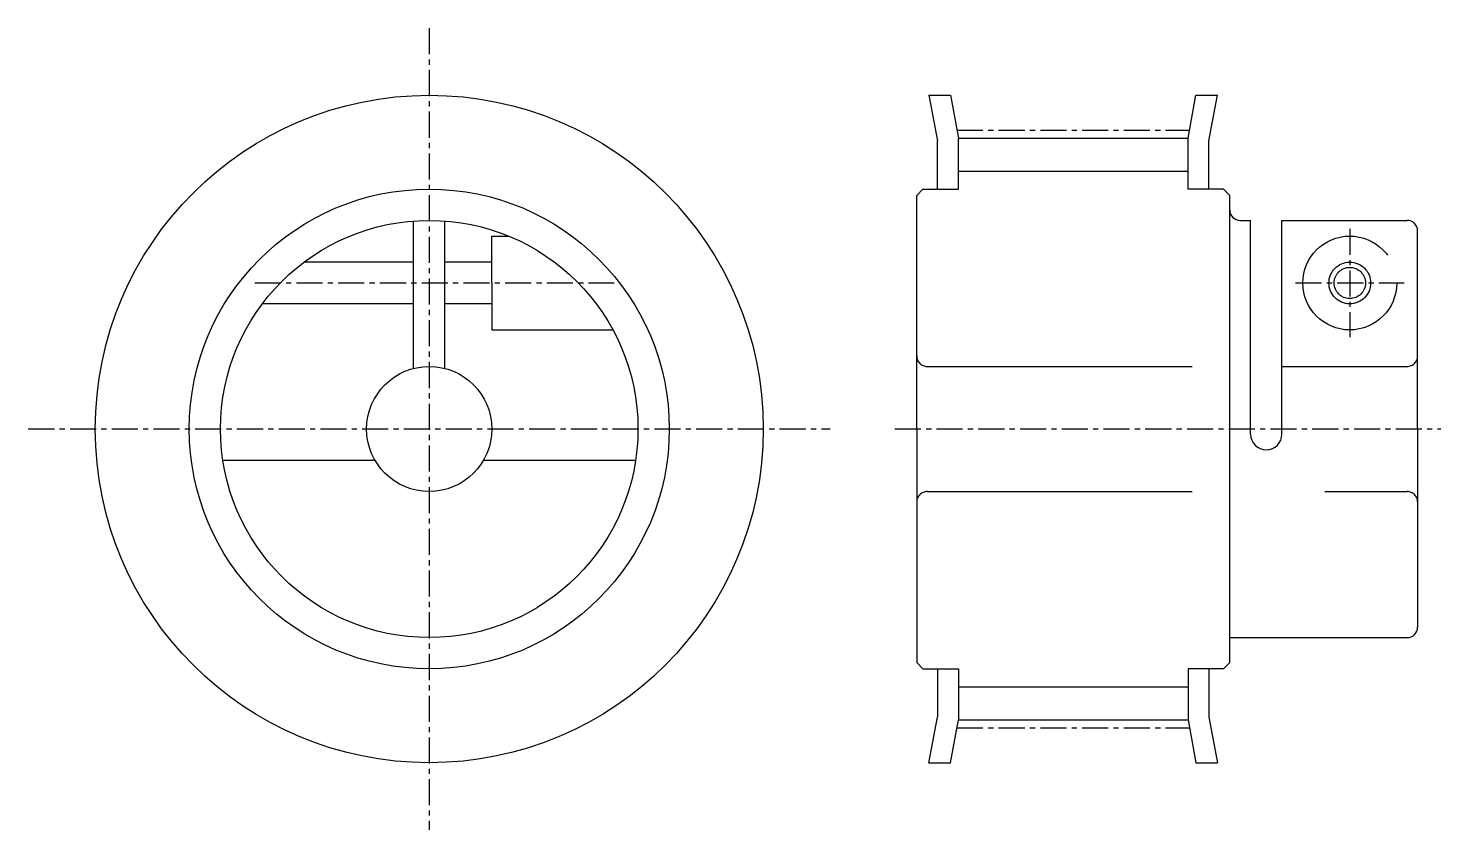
# Model space of a CAD drawing. Extents: x -286 to -178, y -61 to 52.
# Drawn here: x -245.4 to -177.8, y 13.9 to 52.3 of the extents above; entities outside this region: 2.
import ezdxf

# ---------------------------------------------------------------- set-up
doc = ezdxf.new("R2010")
doc.units = 0
doc.linetypes.add('CENTER', pattern=[2, 1.25, -0.25, 0.25, -0.25])
doc.linetypes.add('DASHED', pattern=[19.05, 12.7, -6.35])
doc.layers.get('0').update_dxf_attribs({"linetype": 'CONTINUOUS'})
doc.layers.add('CENTER', color=1, linetype='CENTER')

msp = doc.modelspace()

# ---------------------------------------------------------------- linework, layer by layer
for p, q in [((-202.299, 49.096), (-201.264, 49.096)), ((-202.299, 49.096), (-201.883, 46.909)), ((-201.264, 49.096), (-200.883, 47.041)), ((-189.883, 47.041), (-189.503, 49.096)), ((-189.503, 49.096), (-188.467, 49.096)), ((-188.883, 46.909), (-188.467, 49.096)), ((-201.883, 44.596), (-201.883, 46.909)), ((-200.883, 47.041), (-189.883, 47.041)), ((-200.883, 44.596), (-200.883, 47.041)), ((-189.883, 44.596), (-189.883, 47.041)), ((-188.883, 44.596), (-188.883, 46.909)), ((-200.883, 45.456), (-189.883, 45.456)), ((-202.883, 44.296), (-202.583, 44.596)), ((-202.883, 33.096), (-202.883, 44.296)), ((-202.583, 44.596), (-200.883, 44.596)), ((-188.183, 44.596), (-189.883, 44.596)), ((-187.883, 44.296), (-188.183, 44.596)), ((-187.883, 33.096), (-187.883, 44.296)), ((-202.883, 33.096), (-202.883, 21.896)), ((-187.883, 21.896), (-187.883, 33.096)), ((-202.883, 21.896), (-202.583, 21.596)), ((-187.883, 21.896), (-188.183, 21.596)), ((-202.583, 21.596), (-200.883, 21.596)), ((-201.883, 21.596), (-201.883, 19.282)), ((-200.883, 21.596), (-200.883, 19.151)), ((-188.183, 21.596), (-189.883, 21.596)), ((-189.883, 21.596), (-189.883, 19.151)), ((-188.883, 21.596), (-188.883, 19.282)), ((-200.883, 20.736), (-189.883, 20.736)), ((-202.299, 17.096), (-201.883, 19.282)), ((-201.264, 17.096), (-200.883, 19.151)), ((-200.883, 19.151), (-189.883, 19.151)), ((-189.883, 19.151), (-189.503, 17.096)), ((-188.883, 19.282), (-188.467, 17.096)), ((-202.299, 17.096), (-201.264, 17.096)), ((-189.503, 17.096), (-188.467, 17.096))]:
    msp.add_line(p, q)
at = {"color": 7, "linetype": 'CONTINUOUS'}
for p, q in [((-226.986, 36), (-226.986, 43.067)), ((-225.486, 36), (-225.486, 43.067)), ((-187.383, 43.096), (-186.883, 43.096)), ((-186.883, 32.846), (-186.883, 43.096)), ((-185.383, 43.096), (-179.383, 43.096)), ((-185.383, 33.096), (-185.383, 43.096)), ((-178.883, 33.096), (-178.883, 42.596)), ((-185.383, 32.846), (-185.383, 33.096)), ((-178.883, 33.096), (-178.883, 23.596)), ((-187.883, 23.096), (-179.383, 23.096))]:
    msp.add_line(p, q, dxfattribs=at)
at = {"color": 3, "linetype": 'DASHED'}
for p, q in [((-223.236, 40.096), (-223.236, 42.346)), ((-223.236, 42.346), (-222.437, 42.346)), ((-226.986, 41.096), (-232.236, 41.096)), ((-223.236, 41.096), (-225.486, 41.096)), ((-223.236, 40.096), (-223.236, 37.846)), ((-226.986, 39.096), (-234.236, 39.096)), ((-223.236, 39.096), (-225.486, 39.096)), ((-223.236, 37.846), (-217.436, 37.846)), ((-202.383, 36.096), (-186.883, 36.096)), ((-185.383, 36.096), (-179.383, 36.096)), ((-236.123, 31.596), (-228.834, 31.596)), ((-223.638, 31.596), (-216.349, 31.596)), ((-202.383, 30.096), (-179.383, 30.096))]:
    msp.add_line(p, q, dxfattribs=at)
at = {"color": 7, "linetype": 'CONTINUOUS'}
for radius in [16, 11.5, 10, 3]:
    msp.add_circle((-226.236, 33.096), radius, dxfattribs=at)
at = {"color": 3, "linetype": 'DASHED'}
for radius in [2.25, 1, 0.75]:
    msp.add_circle((-182.133, 40.096), radius, dxfattribs=at)
at = {"color": 7, "linetype": 'CONTINUOUS'}
for centre, radius, start, end in [((-187.383, 43.596), 0.5, 180, 270), ((-179.383, 42.596), 0.5, 0, 90), ((-186.133, 32.846), 0.75, 180, 0), ((-179.383, 23.596), 0.5, 270, 0)]:
    msp.add_arc(centre, radius, start, end, dxfattribs=at)
at = {"color": 3, "linetype": 'DASHED'}
for centre, start, end in [((-202.383, 36.596), 180, 270), ((-179.383, 36.596), 270, 0), ((-202.383, 29.596), 90, 180), ((-179.383, 29.596), 0, 90)]:
    msp.add_arc(centre, 0.5, start, end, dxfattribs=at)
at = {"layer": 'CENTER', "color": 1, "linetype": 'CENTER'}
for p, q in [((-226.236, 52.309), (-226.236, 13.882)), ((-200.957, 47.421), (-189.81, 47.421)), ((-182.133, 42.696), (-182.133, 37.496)), ((-234.6, 40.096), (-217.379, 40.096)), ((-184.733, 40.096), (-179.533, 40.096)), ((-245.449, 33.096), (-207.023, 33.096)), ((-203.93, 33.096), (-177.774, 33.096)), ((-200.957, 18.771), (-189.81, 18.771))]:
    msp.add_line(p, q, dxfattribs=at)

# ---------------------------------------------------------------- texts
at = {"color": 7, "linetype": 'CONTINUOUS'}
for s, p in [('HTCPA30-S3M100-6', (-285.987, -49.998)), ('CS3M3010', (-285.987, -60.81))]:
    msp.add_text(s, height=6, dxfattribs=at).set_placement(p)

doc.saveas('drawing.dxf')
